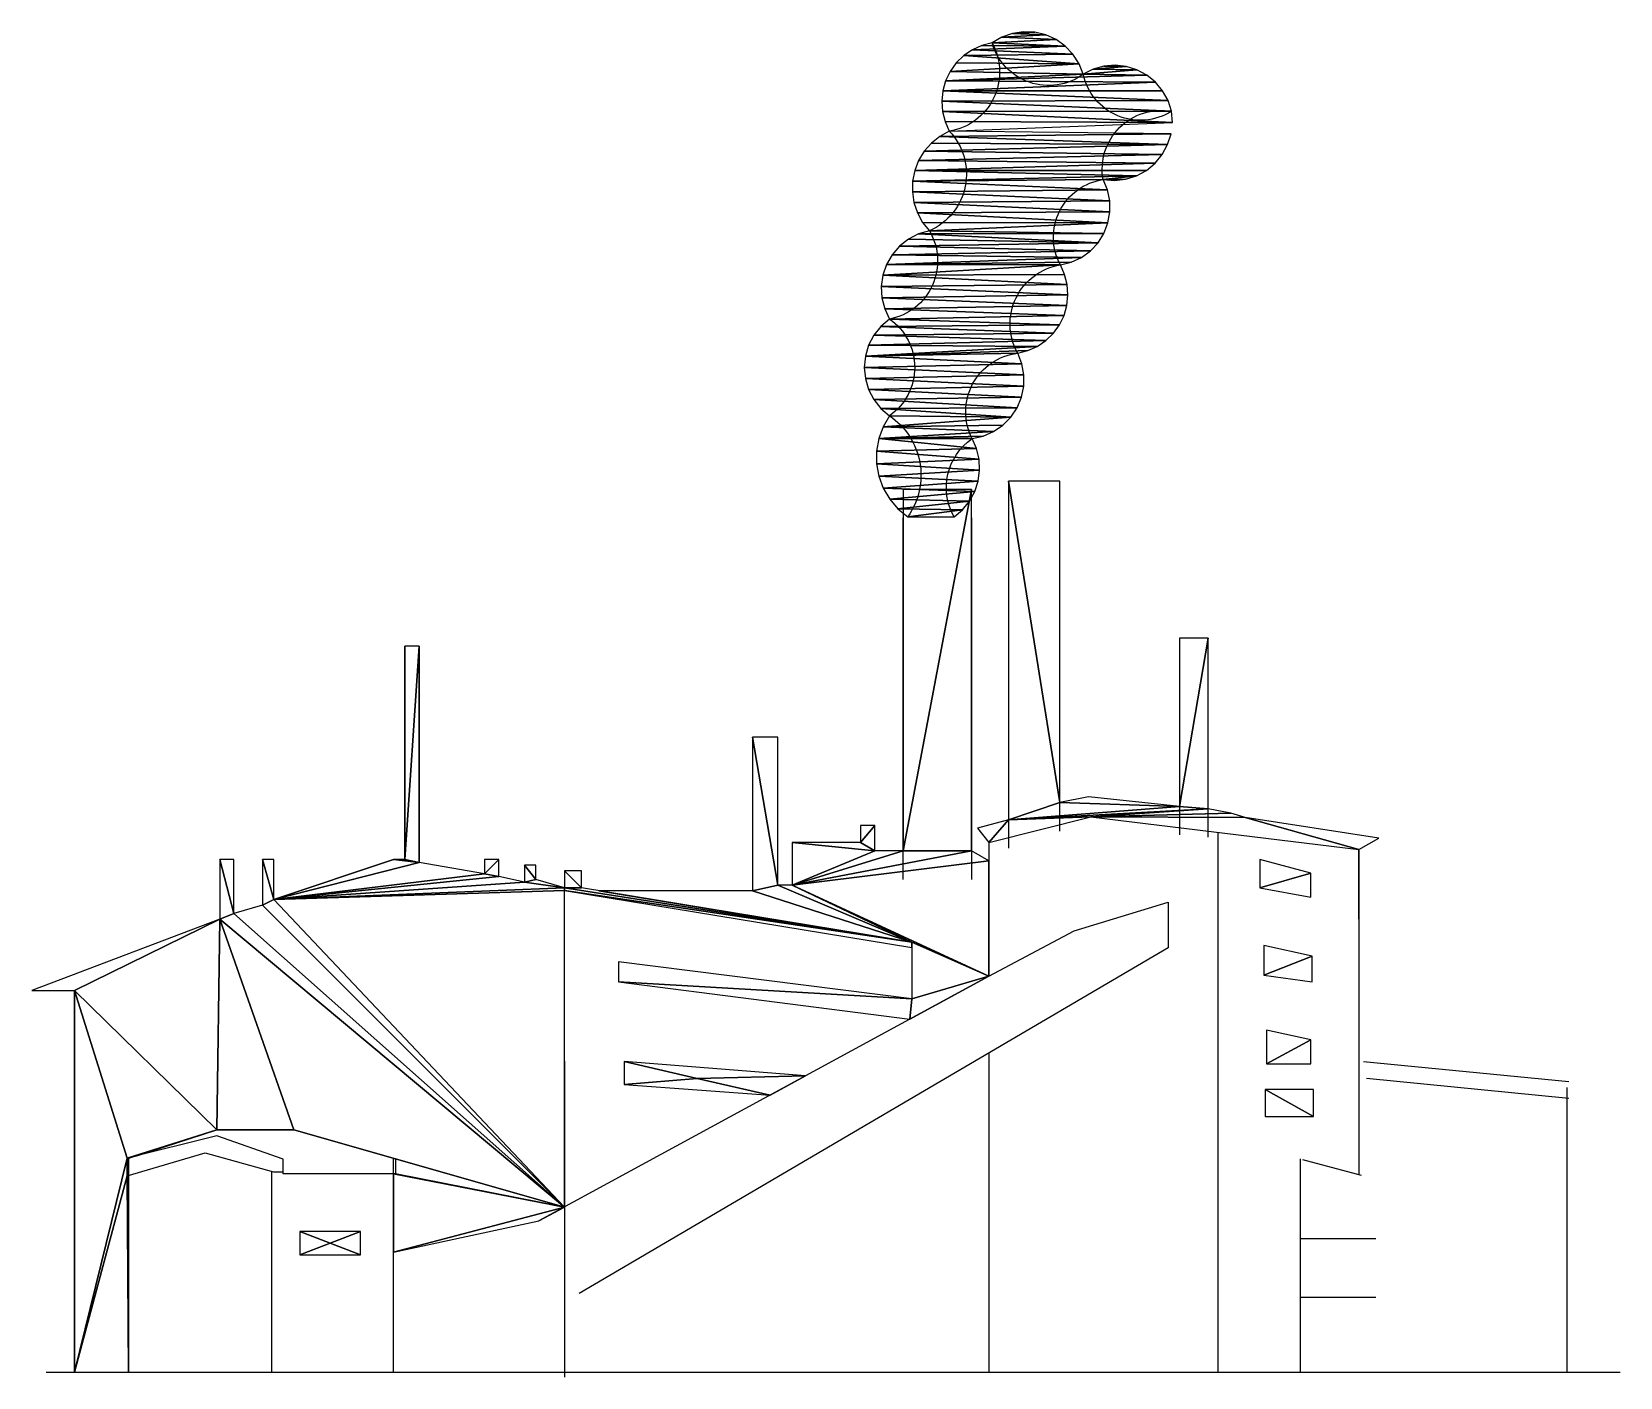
# Model space of a CAD drawing. Extents: x -52 to 60, y -21 to 74.
import ezdxf

# ---------------------------------------------------------------- set-up
doc = ezdxf.new("R2010")
doc.units = 0
doc.header["$MEASUREMENT"] = 0
doc.layers.get('0').update_dxf_attribs({"linetype": 'CONTINUOUS'})
doc.layers.add('SCD_DRAW', color=11, linetype='CONTINUOUS')

msp = doc.modelspace()

# ---------------------------------------------------------------- linework, layer by layer
at = {"color": 254, "linetype": 'CONTINUOUS', "ltscale": 0.4}
for p, q in [((14.615345, 72.74459), (13.945528, 72.444119)), ((20.477519, 72.703293), (13.945528, 72.444119)), ((13.945528, 72.444119), (20.477519, 72.703293)), ((15.327161, 72.924184), (14.615345, 72.74459)), ((20.477519, 72.703293), (14.615345, 72.74459)), ((14.615345, 72.74459), (20.477519, 72.703293)), ((16.010731, 73.327548), (15.327161, 72.924184)), ((19.830995, 73.163702), (15.327161, 72.924184)), ((15.327161, 72.924184), (19.830995, 73.163702)), ((20.477519, 72.703293), (15.327161, 72.924184)), ((15.327161, 72.924184), (20.477519, 72.703293)), ((16.758707, 73.593069), (16.010731, 73.327548)), ((19.1085, 73.49229), (16.010731, 73.327548)), ((16.010731, 73.327548), (19.1085, 73.49229)), ((19.830995, 73.163702), (16.010731, 73.327548)), ((16.010731, 73.327548), (19.830995, 73.163702)), ((17.543604, 73.710992), (16.758707, 73.593069)), ((18.336581, 73.676982), (16.758707, 73.593069)), ((16.758707, 73.593069), (18.336581, 73.676982)), ((19.1085, 73.49229), (16.758707, 73.593069)), ((16.758707, 73.593069), (19.1085, 73.49229)), ((18.336581, 73.676982), (17.543604, 73.710992)), ((19.1085, 73.49229), (18.336581, 73.676982)), ((19.830995, 73.163702), (19.1085, 73.49229)), ((20.477519, 72.703293), (19.830995, 73.163702)), ((21.024314, 72.12798), (20.477519, 72.703293)), ((13.338063, 72.0319), (12.811409, 71.520458)), ((13.945528, 72.444119), (13.338063, 72.0319)), ((21.024314, 72.12798), (13.338063, 72.0319)), ((13.338063, 72.0319), (21.024314, 72.12798)), ((21.451288, 71.458904), (13.338063, 72.0319)), ((13.338063, 72.0319), (21.451288, 71.458904)), ((21.024314, 72.12798), (13.945528, 72.444119)), ((13.945528, 72.444119), (21.024314, 72.12798)), ((21.451288, 71.458904), (21.024314, 72.12798)), ((12.381567, 70.925334), (12.061597, 70.26461)), ((21.742751, 70.72065), (12.061597, 70.26461)), ((12.061597, 70.26461), (21.742751, 70.72065)), ((26.222779, 70.66325), (12.061597, 70.26461)), ((12.061597, 70.26461), (26.222779, 70.66325)), ((12.811409, 71.520458), (12.381567, 70.925334)), ((21.451288, 71.458904), (12.381567, 70.925334)), ((12.381567, 70.925334), (21.451288, 71.458904)), ((21.742751, 70.72065), (12.381567, 70.925334)), ((12.381567, 70.925334), (21.742751, 70.72065)), ((21.451288, 71.458904), (12.811409, 71.520458)), ((12.811409, 71.520458), (21.451288, 71.458904)), ((21.742751, 70.72065), (21.451288, 71.458904)), ((22.446732, 71.075732), (21.742751, 70.72065)), ((25.528127, 71.036251), (21.742751, 70.72065)), ((21.742751, 70.72065), (25.528127, 71.036251)), ((26.222779, 70.66325), (21.742751, 70.72065)), ((21.742751, 70.72065), (26.222779, 70.66325)), ((23.205531, 71.289963), (22.446732, 71.075732)), ((24.775065, 71.269853), (22.446732, 71.075732)), ((22.446732, 71.075732), (24.775065, 71.269853)), ((25.528127, 71.036251), (22.446732, 71.075732)), ((22.446732, 71.075732), (25.528127, 71.036251)), ((23.991267, 71.355472), (23.205531, 71.289963)), ((24.775065, 71.269853), (23.205531, 71.289963)), ((23.205531, 71.289963), (24.775065, 71.269853)), ((24.775065, 71.269853), (23.991267, 71.355472)), ((25.528127, 71.036251), (24.775065, 71.269853)), ((26.222779, 70.66325), (25.528127, 71.036251)), ((26.833497, 70.164556), (26.222779, 70.66325)), ((11.861221, 69.558361), (11.786529, 68.828048)), ((12.061597, 70.26461), (11.861221, 69.558361)), ((26.833497, 70.164556), (11.861221, 69.558361)), ((11.861221, 69.558361), (26.833497, 70.164556)), ((27.337838, 69.558494), (11.861221, 69.558361)), ((11.861221, 69.558361), (27.337838, 69.558494)), ((27.717271, 68.867334), (11.861221, 69.558361)), ((11.861221, 69.558361), (27.717271, 68.867334)), ((26.833497, 70.164556), (12.061597, 70.26461)), ((12.061597, 70.26461), (26.833497, 70.164556)), ((27.337838, 69.558494), (26.833497, 70.164556)), ((27.717271, 68.867334), (27.337838, 69.558494)), ((27.717271, 68.867334), (11.786529, 68.828048)), ((11.786529, 68.828048), (27.717271, 68.867334)), ((11.786529, 68.828048), (11.839789, 68.095858)), ((27.957854, 68.116474), (11.786529, 68.828048)), ((11.786529, 68.828048), (27.957854, 68.116474)), ((27.957854, 68.116474), (27.717271, 68.867334)), ((27.957854, 68.116474), (11.839789, 68.095858)), ((11.839789, 68.095858), (27.957854, 68.116474)), ((11.839789, 68.095858), (12.019383, 67.384042)), ((28.019969, 67.323032), (11.839789, 68.095858)), ((11.839789, 68.095858), (28.019969, 67.323032)), ((12.019383, 67.384042), (12.319854, 66.714225)), ((28.019969, 67.323032), (12.019383, 67.384042)), ((12.019383, 67.384042), (28.019969, 67.323032)), ((12.319854, 66.714225), (28.019969, 67.323032)), ((28.019969, 67.323032), (27.957854, 68.116474)), ((11.65242, 66.349104), (11.058529, 65.873632)), ((12.319854, 66.714225), (11.65242, 66.349104)), ((27.929547, 66.532317), (11.65242, 66.349104)), ((11.65242, 66.349104), (27.929547, 66.532317)), ((27.68991, 65.773382), (11.65242, 66.349104)), ((11.65242, 66.349104), (27.68991, 65.773382)), ((27.929547, 66.532317), (12.319854, 66.714225)), ((27.68991, 65.773382), (27.929547, 66.532317)), ((10.556225, 65.302255), (10.160771, 64.652334)), ((27.309865, 65.074116), (10.160771, 64.652334)), ((10.160771, 64.652334), (27.309865, 65.074116)), ((11.058529, 65.873632), (10.556225, 65.302255)), ((27.68991, 65.773382), (10.556225, 65.302255)), ((10.556225, 65.302255), (27.68991, 65.773382)), ((27.309865, 65.074116), (10.556225, 65.302255)), ((10.556225, 65.302255), (27.309865, 65.074116)), ((27.68991, 65.773382), (11.058529, 65.873632)), ((11.058529, 65.873632), (27.68991, 65.773382)), ((26.803376, 64.460214), (27.309865, 65.074116)), ((27.309865, 65.074116), (27.68991, 65.773382)), ((9.884182, 63.943617), (9.734862, 63.197638)), ((10.160771, 64.652334), (9.884182, 63.943617)), ((26.803376, 64.460214), (9.884182, 63.943617)), ((9.884182, 63.943617), (26.803376, 64.460214)), ((26.189055, 63.954233), (9.884182, 63.943617)), ((9.884182, 63.943617), (26.189055, 63.954233)), ((25.489475, 63.574767), (9.884182, 63.943617)), ((9.884182, 63.943617), (25.489475, 63.574767)), ((26.803376, 64.460214), (10.160771, 64.652334)), ((10.160771, 64.652334), (26.803376, 64.460214)), ((25.489475, 63.574767), (26.189055, 63.954233)), ((26.189055, 63.954233), (26.803376, 64.460214)), ((9.734862, 63.197638), (9.717349, 62.437063)), ((25.489475, 63.574767), (9.734862, 63.197638)), ((9.734862, 63.197638), (25.489475, 63.574767)), ((23.146162, 63.308762), (9.734862, 63.197638)), ((9.734862, 63.197638), (23.146162, 63.308762)), ((23.452329, 62.584528), (9.734862, 63.197638)), ((9.734862, 63.197638), (23.452329, 62.584528)), ((25.489475, 63.574767), (23.146162, 63.308762)), ((23.146162, 63.308762), (25.489475, 63.574767)), ((24.730342, 63.335759), (23.146162, 63.308762)), ((23.146162, 63.308762), (24.730342, 63.335759)), ((23.452329, 62.584528), (23.146162, 63.308762)), ((23.146162, 63.308762), (23.939552, 63.245991)), ((23.939552, 63.245991), (24.730342, 63.335759)), ((24.730342, 63.335759), (25.489475, 63.574767)), ((23.452329, 62.584528), (9.717349, 62.437063)), ((9.717349, 62.437063), (23.452329, 62.584528)), ((9.717349, 62.437063), (9.832175, 61.685002)), ((23.61468, 61.815179), (9.717349, 62.437063)), ((9.717349, 62.437063), (23.61468, 61.815179)), ((23.61468, 61.815179), (9.832175, 61.685002)), ((9.832175, 61.685002), (23.61468, 61.815179)), ((9.832175, 61.685002), (10.07585, 60.964305)), ((23.62725, 61.028988), (9.832175, 61.685002)), ((9.832175, 61.685002), (23.62725, 61.028988)), ((23.61468, 61.815179), (23.452329, 62.584528)), ((23.62725, 61.028988), (23.61468, 61.815179)), ((23.62725, 61.028988), (10.07585, 60.964305)), ((10.07585, 60.964305), (23.62725, 61.028988)), ((10.07585, 60.964305), (10.440971, 60.296871)), ((23.489576, 60.254843), (10.07585, 60.964305)), ((10.07585, 60.964305), (23.489576, 60.254843)), ((23.489576, 60.254843), (23.62725, 61.028988)), ((10.150641, 59.480818), (9.4413, 59.116616)), ((10.916443, 59.70298), (10.150641, 59.480818)), ((23.206718, 59.521191), (10.150641, 59.480818)), ((10.150641, 59.480818), (23.206718, 59.521191)), ((22.789069, 58.85499), (10.150641, 59.480818)), ((10.150641, 59.480818), (22.789069, 58.85499)), ((10.440971, 60.296871), (10.916443, 59.70298)), ((23.489576, 60.254843), (10.440971, 60.296871)), ((10.440971, 60.296871), (23.489576, 60.254843)), ((23.489576, 60.254843), (10.916443, 59.70298)), ((10.916443, 59.70298), (23.489576, 60.254843)), ((23.206718, 59.521191), (10.916443, 59.70298)), ((10.916443, 59.70298), (23.206718, 59.521191)), ((22.789069, 58.85499), (23.206718, 59.521191)), ((23.206718, 59.521191), (23.489576, 60.254843)), ((8.814485, 58.623756), (8.293227, 58.02035)), ((22.251977, 58.280719), (8.293227, 58.02035)), ((8.293227, 58.02035), (22.251977, 58.280719)), ((9.4413, 59.116616), (8.814485, 58.623756)), ((22.789069, 58.85499), (8.814485, 58.623756)), ((8.814485, 58.623756), (22.789069, 58.85499)), ((22.251977, 58.280719), (8.814485, 58.623756)), ((8.814485, 58.623756), (22.251977, 58.280719)), ((22.789069, 58.85499), (9.4413, 59.116616)), ((9.4413, 59.116616), (22.789069, 58.85499)), ((21.615177, 57.819482), (22.251977, 58.280719)), ((22.251977, 58.280719), (22.789069, 58.85499)), ((7.896683, 57.328569), (7.639421, 56.573834)), ((20.138854, 57.299124), (7.639421, 56.573834)), ((7.639421, 56.573834), (20.138854, 57.299124)), ((8.293227, 58.02035), (7.896683, 57.328569)), ((21.615177, 57.819482), (7.896683, 57.328569)), ((7.896683, 57.328569), (21.615177, 57.819482)), ((20.902067, 57.488226), (7.896683, 57.328569)), ((7.896683, 57.328569), (20.902067, 57.488226)), ((20.138854, 57.299124), (7.896683, 57.328569)), ((7.896683, 57.328569), (20.138854, 57.299124)), ((21.615177, 57.819482), (8.293227, 58.02035)), ((8.293227, 58.02035), (21.615177, 57.819482)), ((20.138854, 57.299124), (20.902067, 57.488226)), ((20.439325, 56.629308), (20.138854, 57.299124)), ((20.902067, 57.488226), (21.615177, 57.819482)), ((7.639421, 56.573834), (7.530897, 55.783878)), ((20.618919, 55.917491), (7.530897, 55.783878)), ((7.530897, 55.783878), (20.618919, 55.917491)), ((20.439325, 56.629308), (7.639421, 56.573834)), ((7.639421, 56.573834), (20.439325, 56.629308)), ((20.618919, 55.917491), (7.639421, 56.573834)), ((7.639421, 56.573834), (20.618919, 55.917491)), ((20.618919, 55.917491), (20.439325, 56.629308)), ((20.67218, 55.185302), (20.618919, 55.917491)), ((7.530897, 55.783878), (7.575097, 54.987728)), ((20.67218, 55.185302), (7.530897, 55.783878)), ((7.530897, 55.783878), (20.67218, 55.185302)), ((20.67218, 55.185302), (7.575097, 54.987728)), ((7.575097, 54.987728), (20.67218, 55.185302)), ((7.575097, 54.987728), (7.770398, 54.214639)), ((20.597487, 54.454988), (7.575097, 54.987728)), ((7.575097, 54.987728), (20.597487, 54.454988)), ((20.597487, 54.454988), (20.67218, 55.185302)), ((20.597487, 54.454988), (7.770398, 54.214639)), ((7.770398, 54.214639), (20.597487, 54.454988)), ((7.770398, 54.214639), (8.109623, 53.49302)), ((20.397112, 53.748739), (7.770398, 54.214639)), ((7.770398, 54.214639), (20.397112, 53.748739)), ((20.397112, 53.748739), (8.109623, 53.49302)), ((8.109623, 53.49302), (20.397112, 53.748739)), ((20.077142, 53.088015), (20.397112, 53.748739)), ((20.397112, 53.748739), (20.597487, 54.454988)), ((7.503641, 52.975462), (7.007547, 52.351786)), ((8.109623, 53.49302), (7.503641, 52.975462)), ((20.077142, 53.088015), (7.503641, 52.975462)), ((7.503641, 52.975462), (20.077142, 53.088015)), ((19.647299, 52.49289), (7.503641, 52.975462)), ((7.503641, 52.975462), (19.647299, 52.49289)), ((20.077142, 53.088015), (8.109623, 53.49302)), ((8.109623, 53.49302), (20.077142, 53.088015)), ((19.647299, 52.49289), (20.077142, 53.088015)), ((6.63957, 51.64491), (6.413233, 50.880808)), ((18.513181, 51.56923), (6.413233, 50.880808)), ((6.413233, 50.880808), (18.513181, 51.56923)), ((7.007547, 52.351786), (6.63957, 51.64491)), ((19.120645, 51.981449), (6.63957, 51.64491)), ((6.63957, 51.64491), (19.120645, 51.981449)), ((18.513181, 51.56923), (6.63957, 51.64491)), ((6.63957, 51.64491), (18.513181, 51.56923)), ((19.647299, 52.49289), (7.007547, 52.351786)), ((7.007547, 52.351786), (19.647299, 52.49289)), ((19.120645, 51.981449), (7.007547, 52.351786)), ((7.007547, 52.351786), (19.120645, 51.981449)), ((17.843364, 51.268758), (18.513181, 51.56923)), ((18.513181, 51.56923), (19.120645, 51.981449)), ((19.120645, 51.981449), (19.647299, 52.49289)), ((6.413233, 50.880808), (6.336852, 50.087558)), ((17.422479, 50.347092), (6.336852, 50.087558)), ((6.336852, 50.087558), (17.422479, 50.347092)), ((17.843364, 51.268758), (6.413233, 50.880808)), ((6.413233, 50.880808), (17.843364, 51.268758)), ((17.131547, 51.089164), (6.413233, 50.880808)), ((6.413233, 50.880808), (17.131547, 51.089164)), ((17.422479, 50.347092), (6.413233, 50.880808)), ((6.413233, 50.880808), (17.422479, 50.347092)), ((17.131547, 51.089164), (17.843364, 51.268758)), ((17.422479, 50.347092), (17.131547, 51.089164)), ((17.566471, 49.56314), (17.422479, 50.347092)), ((6.336852, 50.087558), (6.413233, 49.294308)), ((17.566471, 49.56314), (6.336852, 50.087558)), ((6.336852, 50.087558), (17.566471, 49.56314)), ((17.566471, 49.56314), (6.413233, 49.294308)), ((6.413233, 49.294308), (17.566471, 49.56314)), ((6.413233, 49.294308), (6.63957, 48.530206)), ((17.558233, 48.766117), (6.413233, 49.294308)), ((6.413233, 49.294308), (17.558233, 48.766117)), ((17.558233, 48.766117), (17.566471, 49.56314)), ((17.558233, 48.766117), (6.63957, 48.530206)), ((6.63957, 48.530206), (17.558233, 48.766117)), ((6.63957, 48.530206), (7.007547, 47.82333)), ((17.398067, 47.98531), (6.63957, 48.530206)), ((6.63957, 48.530206), (17.398067, 47.98531)), ((17.398067, 47.98531), (17.558233, 48.766117)), ((17.398067, 47.98531), (7.007547, 47.82333)), ((7.007547, 47.82333), (17.398067, 47.98531)), ((7.007547, 47.82333), (7.503641, 47.199654)), ((17.091859, 47.249409), (7.007547, 47.82333)), ((7.007547, 47.82333), (17.091859, 47.249409)), ((17.091859, 47.249409), (7.503641, 47.199654)), ((7.503641, 47.199654), (17.091859, 47.249409)), ((7.503641, 47.199654), (8.109623, 46.682096)), ((16.65086, 46.585456), (7.503641, 47.199654)), ((7.503641, 47.199654), (16.65086, 46.585456)), ((16.65086, 46.585456), (17.091859, 47.249409)), ((17.091859, 47.249409), (17.398067, 47.98531)), ((7.660687, 45.910224), (7.354213, 45.071532)), ((8.109623, 46.682096), (7.660687, 45.910224)), ((16.65086, 46.585456), (7.660687, 45.910224)), ((7.660687, 45.910224), (16.65086, 46.585456)), ((16.091275, 46.017848), (7.660687, 45.910224)), ((7.660687, 45.910224), (16.091275, 46.017848)), ((15.433667, 45.567442), (7.660687, 45.910224)), ((7.660687, 45.910224), (15.433667, 45.567442)), ((16.65086, 46.585456), (8.109623, 46.682096)), ((8.109623, 46.682096), (16.65086, 46.585456)), ((15.433667, 45.567442), (16.091275, 46.017848)), ((16.091275, 46.017848), (16.65086, 46.585456)), ((7.354213, 45.071532), (7.199719, 44.192065)), ((15.433667, 45.567442), (7.354213, 45.071532)), ((7.354213, 45.071532), (15.433667, 45.567442)), ((14.7022, 45.25079), (7.354213, 45.071532)), ((7.354213, 45.071532), (14.7022, 45.25079)), ((13.923751, 45.079526), (7.354213, 45.071532)), ((7.354213, 45.071532), (13.923751, 45.079526)), ((14.237125, 44.372002), (7.354213, 45.071532)), ((7.354213, 45.071532), (14.237125, 44.372002)), ((13.923751, 45.079526), (14.7022, 45.25079)), ((14.237125, 44.372002), (13.923751, 45.079526)), ((14.7022, 45.25079), (15.433667, 45.567442)), ((14.237125, 44.372002), (7.199719, 44.192065)), ((7.199719, 44.192065), (14.237125, 44.372002)), ((7.199719, 44.192065), (7.202003, 43.299134)), ((14.415761, 43.619085), (7.199719, 44.192065)), ((7.199719, 44.192065), (14.415761, 43.619085)), ((14.415761, 43.619085), (7.202003, 43.299134)), ((7.202003, 43.299134), (14.415761, 43.619085)), ((14.415761, 43.619085), (14.237125, 44.372002)), ((14.453628, 42.846195), (14.415761, 43.619085)), ((7.202003, 43.299134), (7.360994, 42.420469)), ((14.453628, 42.846195), (7.202003, 43.299134)), ((7.202003, 43.299134), (14.453628, 42.846195)), ((14.453628, 42.846195), (7.360994, 42.420469)), ((7.360994, 42.420469), (14.453628, 42.846195)), ((14.349448, 42.079422), (14.453628, 42.846195)), ((7.360994, 42.420469), (7.671753, 41.583356)), ((14.349448, 42.079422), (7.360994, 42.420469)), ((7.360994, 42.420469), (14.349448, 42.079422)), ((14.349448, 42.079422), (7.671753, 41.583356)), ((7.671753, 41.583356), (14.349448, 42.079422)), ((7.671753, 41.583356), (8.124632, 40.81379)), ((14.106739, 41.344653), (7.671753, 41.583356)), ((7.671753, 41.583356), (14.106739, 41.344653)), ((14.106739, 41.344653), (14.349448, 42.079422)), ((14.106739, 41.344653), (8.124632, 40.81379)), ((8.124632, 40.81379), (14.106739, 41.344653)), ((8.124632, 40.81379), (8.705566, 40.135671)), ((13.733693, 40.666692), (8.124632, 40.81379)), ((8.124632, 40.81379), (13.733693, 40.666692)), ((13.733693, 40.666692), (8.705566, 40.135671)), ((8.705566, 40.135671), (13.733693, 40.666692)), ((13.242905, 40.068428), (13.733693, 40.666692)), ((13.733693, 40.666692), (14.106739, 41.344653)), ((8.705566, 40.135671), (9.396515, 39.570056)), ((13.242905, 40.068428), (8.705566, 40.135671)), ((8.705566, 40.135671), (13.242905, 40.068428)), ((13.242905, 40.068428), (9.396515, 39.570056)), ((9.396515, 39.570056), (13.242905, 40.068428)), ((9.396515, 39.570056), (12.650943, 39.570056)), ((12.650943, 39.570056), (13.242905, 40.068428))]:
    msp.add_line(p, q, dxfattribs=at)
at = {"color": 34, "linetype": 'CONTINUOUS'}
for p, q in [((9.079631, 16.048099), (13.891322, 41.488902)), ((13.891322, 41.488902), (9.079631, 41.488902)), ((9.079631, 41.488902), (9.079631, 16.048099)), ((13.891322, 41.488902), (9.079631, 16.048099)), ((13.891322, 16.048099), (13.891322, 41.488902)), ((20.106426, 42.089866), (16.497656, 42.089866)), ((16.497656, 42.089866), (20.106426, 19.453561)), ((16.497656, 42.089866), (16.497656, 18.251633)), ((20.106426, 19.453561), (16.497656, 42.089866)), ((20.106426, 19.453561), (20.106426, 42.089866)), ((9.079631, 14.048099), (9.079631, 39.488902)), ((13.891322, 39.488902), (13.891322, 14.048099)), ((16.497656, 40.089866), (16.497656, 16.251633)), ((20.106426, 17.453561), (20.106426, 40.089866)), ((-26.005627, 15.447135), (-25.003191, 30.471232)), ((-25.003191, 30.471232), (-26.005627, 30.471232)), ((-26.005627, 30.471232), (-26.005627, 15.447135)), ((-25.003191, 30.471232), (-26.005627, 15.447135)), ((-25.003191, 15.246814), (-25.003191, 30.471232)), ((28.526888, 19.173963), (30.531759, 31.034686)), ((30.531759, 31.034686), (28.526888, 31.034686)), ((28.526888, 31.034686), (28.526888, 19.173963)), ((30.531759, 31.034686), (28.526888, 19.173963)), ((30.531759, 19.015409), (30.531759, 31.034686)), ((28.526888, 29.034686), (28.526888, 17.173963)), ((30.531759, 17.015409), (30.531759, 29.034686)), ((0.258194, 24.060951), (-1.54619, 24.060951)), ((-1.54619, 24.060951), (0.258194, 13.644243)), ((-1.54619, 24.060951), (-1.54619, 13.243601)), ((0.258194, 13.644243), (-1.54619, 24.060951)), ((0.258194, 13.644243), (0.258194, 24.060951)), ((20.106426, 19.453561), (16.497656, 18.251633)), ((16.497656, 18.251633), (20.106426, 19.453561)), ((28.526888, 19.173963), (16.497656, 18.251633)), ((16.497656, 18.251633), (28.526888, 19.173963)), ((30.531759, 19.015409), (16.497656, 18.251633)), ((16.497656, 18.251633), (30.531759, 19.015409)), ((22.111298, 19.854204), (20.106426, 19.453561)), ((28.526888, 19.173963), (20.106426, 19.453561)), ((20.106426, 19.453561), (28.526888, 19.173963)), ((28.526888, 19.173963), (22.111298, 19.854204)), ((30.531759, 19.015409), (22.281216, 18.455351)), ((22.281216, 18.455351), (30.531759, 19.015409)), ((30.531759, 19.015409), (28.526888, 19.173963)), ((28.526888, 19.173963), (30.531759, 19.015409)), ((32.135657, 18.712798), (30.531759, 19.015409)), ((16.497656, 18.251633), (14.292298, 17.650669)), ((15.094246, 16.649063), (22.281216, 18.455351)), ((15.094246, 16.649063), (16.497656, 18.251633)), ((16.497656, 18.251633), (15.094246, 16.649063)), ((22.281216, 18.455351), (16.497656, 18.251633)), ((16.497656, 18.251633), (22.281216, 18.455351)), ((32.135657, 18.712798), (22.281216, 18.455351)), ((22.281216, 18.455351), (32.135657, 18.712798)), ((22.281216, 18.455351), (41.15758, 16.154647)), ((33.138093, 18.414445), (22.281216, 18.455351)), ((22.281216, 18.455351), (33.138093, 18.414445)), ((33.138093, 18.414445), (32.135657, 18.712798)), ((33.138093, 18.414445), (41.15758, 16.154647)), ((42.56099, 16.955931), (33.138093, 18.414445)), ((41.15758, 16.154647), (33.138093, 18.414445)), ((6.072323, 16.649063), (7.074758, 17.850991)), ((7.074758, 17.850991), (6.072323, 17.850991)), ((6.072323, 17.850991), (6.072323, 16.649063)), ((7.074758, 17.850991), (6.072323, 16.649063)), ((7.074758, 16.048099), (7.074758, 17.850991)), ((14.292298, 17.650669), (15.094246, 16.649063)), ((41.15758, 16.154647), (42.56099, 16.955931)), ((1.26063, 16.649063), (1.26063, 13.644243)), ((7.074758, 16.048099), (1.26063, 16.649063)), ((6.072323, 16.649063), (1.26063, 16.649063)), ((1.26063, 16.649063), (7.074758, 16.048099)), ((13.891322, 16.048099), (1.26063, 13.644243)), ((9.079631, 16.048099), (1.26063, 13.644243)), ((1.26063, 13.644243), (13.891322, 16.048099)), ((7.074758, 16.048099), (1.26063, 13.644243)), ((1.26063, 13.644243), (9.079631, 16.048099)), ((1.26063, 13.644243), (7.074758, 16.048099)), ((7.074758, 16.048099), (6.072323, 16.649063)), ((6.072323, 16.649063), (7.074758, 16.048099)), ((9.079631, 16.048099), (7.074758, 16.048099)), ((13.891322, 16.048099), (9.079631, 16.048099)), ((9.079631, 16.048099), (13.891322, 16.048099)), ((15.094246, 15.361283), (13.891322, 16.048099)), ((-38.034858, 15.447135), (-39.037294, 15.447135)), ((-39.037294, 15.447135), (-38.034858, 11.641031)), ((-39.037294, 15.447135), (-39.037294, 11.240388)), ((-38.034858, 11.641031), (-39.037294, 15.447135)), ((-38.034858, 11.641031), (-38.034858, 15.447135)), ((-35.228038, 15.447135), (-36.029986, 15.447135)), ((-36.029986, 15.447135), (-35.228038, 12.642637)), ((-36.029986, 15.447135), (-36.029986, 12.241995)), ((-35.228038, 12.642637), (-36.029986, 15.447135)), ((-35.228038, 12.642637), (-35.228038, 15.447135)), ((-26.807575, 15.447135), (-35.228038, 12.642637)), ((-25.003191, 15.246814), (-35.228038, 12.642637)), ((-35.228038, 12.642637), (-25.003191, 15.246814)), ((-25.003191, 15.246814), (-26.807575, 15.447135)), ((-26.005627, 15.447135), (-26.807575, 15.447135)), ((-26.807575, 15.447135), (-25.003191, 15.246814)), ((-25.003191, 15.246814), (-26.005627, 15.447135)), ((-26.005627, 15.447135), (-25.003191, 15.246814)), ((-20.391986, 14.445529), (-25.003191, 15.246814)), ((-20.391986, 14.445529), (-19.38955, 15.447135)), ((-19.38955, 15.447135), (-20.391986, 15.447135)), ((-20.391986, 15.447135), (-20.391986, 14.445529)), ((-19.38955, 15.447135), (-20.391986, 14.445529)), ((-19.38955, 14.245207), (-19.38955, 15.447135)), ((-16.783217, 15.046493), (-17.585165, 15.046493)), ((-17.585165, 15.046493), (-16.783217, 14.044886)), ((-17.585165, 15.046493), (-17.585165, 13.844565)), ((-16.783217, 14.044886), (-17.585165, 15.046493)), ((-16.783217, 14.044886), (-16.783217, 15.046493)), ((-13.575421, 14.64585), (-14.778344, 14.64585)), ((-14.778344, 14.64585), (-13.575421, 13.443923)), ((-14.778344, 14.64585), (-14.778344, 13.443923)), ((-13.575421, 13.443923), (-14.778344, 14.64585)), ((-13.575421, 13.443923), (-13.575421, 14.64585)), ((15.094246, 15.361283), (1.26063, 13.644243)), ((1.26063, 13.644243), (15.094246, 15.361283)), ((15.094246, 7.233962), (15.094246, 15.361283)), ((-20.391986, 14.445529), (-35.228038, 12.642637)), ((-35.228038, 12.642637), (-20.391986, 14.445529)), ((-19.38955, 14.245207), (-35.228038, 12.642637)), ((-35.228038, 12.642637), (-19.38955, 14.245207)), ((-17.585165, 13.844565), (-35.228038, 12.642637)), ((-35.228038, 12.642637), (-17.585165, 13.844565)), ((-14.778344, 13.443923), (-35.228038, 12.642637)), ((-35.228038, 12.642637), (-14.778344, 13.443923)), ((-19.38955, 14.245207), (-20.391986, 14.445529)), ((-20.391986, 14.445529), (-19.38955, 14.245207)), ((-17.585165, 13.844565), (-19.38955, 14.245207)), ((-16.783217, 14.044886), (-17.585165, 13.844565)), ((-17.585165, 13.844565), (-16.783217, 14.044886)), ((-14.778344, 13.443923), (-17.585165, 13.844565)), ((-17.585165, 13.844565), (-14.778344, 13.443923)), ((-14.778344, 13.443923), (-16.783217, 14.044886)), ((-14.778344, 13.443923), (-14.778344, 13.260933)), ((9.681092, 9.637818), (-14.778344, 13.443923)), ((-14.778344, 13.260933), (-14.778344, 13.443923)), ((-13.575421, 13.443923), (-14.778344, 13.443923)), ((-14.778344, 13.443923), (9.681092, 9.637818)), ((-14.778344, 13.443923), (-13.575421, 13.443923)), ((9.681092, 9.637818), (-13.575421, 13.443923)), ((0.258194, 13.644243), (-1.54619, 13.243601)), ((-1.54619, 13.243601), (0.258194, 13.644243)), ((9.681092, 9.637818), (0.258194, 13.644243)), ((1.26063, 13.644243), (0.258194, 13.644243)), ((0.258194, 13.644243), (9.681092, 9.637818)), ((9.681092, 9.637818), (1.26063, 13.644243)), ((1.26063, 13.644243), (9.681092, 9.637818)), ((15.094246, 7.233962), (1.26063, 13.644243)), ((1.26063, 13.644243), (15.094246, 7.233962)), ((-35.228038, 12.642637), (-36.029986, 12.241995)), ((-36.029986, 12.241995), (-35.228038, 12.642637)), ((-14.778344, 13.260933), (-35.228038, 12.642637)), ((-35.228038, 12.642637), (-14.778344, 13.260933)), ((-14.778344, -9.012346), (-35.228038, 12.642637)), ((-35.228038, 12.642637), (-14.778344, -9.012346)), ((-14.778344, -9.012346), (-14.778344, 13.260933)), ((-14.778344, 13.260933), (9.681092, 9.257961)), ((9.681092, 9.637818), (-14.778344, 13.260933)), ((-14.778344, 13.260933), (9.681092, 9.637818)), ((-1.54619, 13.243601), (-12.351393, 13.243601)), ((-12.351393, 13.243601), (9.681092, 9.637818)), ((9.681092, 9.637818), (-1.54619, 13.243601)), ((-1.54619, 13.243601), (9.681092, 9.637818)), ((-39.037294, 11.240388), (-52.269449, 6.232356)), ((-49.26214, 6.232356), (-39.037294, 11.240388)), ((-39.037294, 11.240388), (-49.26214, 6.232356)), ((-39.237782, -3.583387), (-39.037294, 11.240388)), ((-39.037294, 11.240388), (-39.237782, -3.583387)), ((-38.034858, 11.641031), (-39.037294, 11.240388)), ((-39.037294, 11.240388), (-38.034858, 11.641031)), ((-33.824628, -3.583387), (-39.037294, 11.240388)), ((-39.037294, 11.240388), (-33.824628, -3.583387)), ((-14.778344, -9.012346), (-39.037294, 11.240388)), ((-39.037294, 11.240388), (-14.778344, -9.012346)), ((-36.029986, 12.241995), (-38.034858, 11.641031)), ((-14.778344, -9.012346), (-38.034858, 11.641031)), ((-38.034858, 11.641031), (-14.778344, -9.012346)), ((-14.778344, -9.012346), (-36.029986, 12.241995)), ((-36.029986, 12.241995), (-14.778344, -9.012346)), ((9.681092, 9.257961), (9.681092, 9.637818)), ((9.681092, 9.637818), (9.681092, 5.631392)), ((15.094246, 7.233962), (9.681092, 9.637818)), ((9.681092, 9.637818), (15.094246, 7.233962)), ((-10.969088, 8.235569), (-10.969088, 6.83332)), ((9.681092, 5.631392), (-10.969088, 8.235569)), ((-10.969088, 6.83332), (9.552385, 4.220002)), ((9.681092, 5.631392), (-10.969088, 6.83332)), ((-10.969088, 6.83332), (9.681092, 5.631392)), ((9.552385, 4.220002), (15.094246, 7.233962)), ((15.094246, 7.233962), (9.681092, 5.631392)), ((9.681092, 5.631392), (15.094246, 7.233962)), ((-52.269449, 6.232356), (-49.26214, 6.232356)), ((-49.26214, 6.232356), (-45.546143, -5.561344)), ((-39.237782, -3.583387), (-49.26214, 6.232356)), ((-49.26214, 6.232356), (-49.26214, -20.643167)), ((-45.546143, -5.561344), (-49.26214, 6.232356)), ((-49.26214, 6.232356), (-39.237782, -3.583387)), ((9.552385, 4.220002), (9.681092, 5.631392)), ((9.681092, 5.631392), (9.552385, 4.220002)), ((-5.434031, 0.043051), (-10.568114, 1.224324)), ((-10.568114, 1.224324), (-10.568114, -0.378246)), ((2.184654, 0.213037), (-10.568114, 1.224324)), ((-10.568114, 1.224324), (-5.434031, 0.043051)), ((-5.434031, 0.043051), (-10.568114, -0.378246)), ((-10.568114, -0.378246), (-5.434031, 0.043051)), ((-5.434031, 0.043051), (2.184654, 0.213037)), ((2.184654, 0.213037), (-5.434031, 0.043051)), ((-0.299947, -1.138221), (-5.434031, 0.043051)), ((-5.434031, 0.043051), (-0.299947, -1.138221)), ((-0.299947, -1.138221), (2.184654, 0.213037)), ((-10.568114, -0.378246), (-0.299947, -1.138221)), ((-39.237782, -3.583387), (-45.546143, -5.561344)), ((-45.546143, -5.561344), (-39.237782, -3.583387)), ((-44.813113, -5.380393), (-39.237782, -3.583387)), ((-39.237782, -3.583387), (-33.824628, -3.583387)), ((-33.824628, -3.583387), (-26.653394, -5.630615)), ((-14.778344, -9.012346), (-33.824628, -3.583387)), ((-33.824628, -3.583387), (-14.778344, -9.012346)), ((-45.546143, -5.561344), (-49.26214, -20.643167)), ((-49.26214, -20.643167), (-45.546143, -5.561344)), ((-45.546143, -5.561344), (-44.813113, -5.380393)), ((-45.546143, -6.819819), (-45.546143, -5.561344)), ((-26.807575, -6.671763), (-26.807575, -12.197202)), ((-14.778344, -9.012346), (-26.807575, -6.671763)), ((-26.653394, -6.671763), (-26.807575, -6.671763)), ((-26.807575, -6.671763), (-14.778344, -9.012346)), ((-26.653394, -5.630615), (-26.653394, -6.671763)), ((-14.778344, -9.012346), (-26.653394, -5.630615)), ((-26.653394, -5.630615), (-14.778344, -9.012346)), ((-14.778344, -9.012346), (-26.653394, -6.671763)), ((-26.653394, -6.671763), (-14.778344, -9.012346)), ((-45.546143, -6.819819), (-49.26214, -20.643167)), ((-49.26214, -20.643167), (-45.546143, -6.819819)), ((-45.452885, -6.792116), (-45.546143, -6.819819)), ((-45.452885, -20.643167), (-45.546143, -6.819819)), ((-45.546143, -6.819819), (-45.452885, -20.643167)), ((-45.452885, -20.643167), (-45.452885, -6.792116)), ((-14.778344, -9.012346), (-26.807575, -12.197202)), ((-26.807575, -12.197202), (-14.778344, -9.012346)), ((-26.807575, -12.197202), (-16.58273, -9.993668)), ((-16.58273, -9.993668), (-14.778344, -9.012346)), ((-49.26214, -20.643167), (-45.452885, -20.643167))]:
    msp.add_line(p, q, dxfattribs=at)
at = {"color": 32, "linetype": 'CONTINUOUS'}
for p, q in [((-26.005627, 15.447135), (-26.005627, 30.471232)), ((-25.003191, 30.471232), (-25.003191, 15.246814))]:
    msp.add_line(p, q, dxfattribs=at)
at = {"color": 37, "linetype": 'CONTINUOUS'}
for p, q in [((34.168755, 15.445998), (34.168755, 13.455441)), ((37.773699, 14.498114), (34.168755, 15.445998)), ((34.168755, 13.455441), (37.773699, 14.498114)), ((37.773699, 14.498114), (34.168755, 13.455441)), ((34.168755, 13.455441), (37.773699, 12.791922)), ((37.773699, 12.791922), (37.773699, 14.498114)), ((34.453356, 9.402234), (34.453356, 7.316888)), ((37.868566, 8.643926), (34.453356, 9.402234)), ((34.453356, 7.316888), (37.868566, 8.643926)), ((37.868566, 8.643926), (34.453356, 7.316888)), ((37.868566, 6.842946), (37.868566, 8.643926)), ((34.453356, 7.316888), (37.868566, 6.842946)), ((34.64309, 3.430562), (34.64309, 1.060851)), ((37.773699, 2.767043), (34.64309, 3.430562)), ((34.64309, 1.060851), (37.773699, 2.767043)), ((37.773699, 2.767043), (34.64309, 1.060851)), ((37.773699, 1.060851), (37.773699, 2.767043)), ((34.64309, 1.060851), (37.773699, 1.060851)), ((37.963433, -0.74013), (34.548223, -0.74013)), ((34.548223, -0.74013), (37.963433, -2.635898)), ((34.548223, -0.74013), (34.548223, -2.635898)), ((37.963433, -2.635898), (34.548223, -0.74013)), ((37.963433, -2.635898), (37.963433, -0.74013)), ((34.548223, -2.635898), (37.963433, -2.635898)), ((-31.264471, -11.557604), (-33.395511, -10.743297)), ((-33.395511, -10.743297), (-33.395511, -12.371911)), ((-29.133431, -10.743297), (-33.395511, -10.743297)), ((-33.395511, -10.743297), (-31.264471, -11.557604)), ((-31.264471, -11.557604), (-29.133431, -10.743297)), ((-29.133431, -10.743297), (-31.264471, -11.557604)), ((-29.133431, -12.371911), (-29.133431, -10.743297)), ((-31.264471, -11.557604), (-33.395511, -12.371911)), ((-33.395511, -12.371911), (-31.264471, -11.557604)), ((-29.133431, -12.371911), (-31.264471, -11.557604)), ((-31.264471, -11.557604), (-29.133431, -12.371911)), ((-33.395511, -12.371911), (-29.133431, -12.371911))]:
    msp.add_line(p, q, dxfattribs=at)
at = {"color": 254, "linetype": 'CONTINUOUS', "ltscale": 0.4, "extrusion": (0, 0, -1)}
for centre, radius, start, end in [((-11.649377, 70.872074), 4.211562, 150.839594, 260.839585), ((-19.306422, 74.06854), 4.140539, 233.955836, 343.955826), ((-25.762035, 71.594493), 4.113179, 237.734071, 347.734062), ((-27.235206, 64.028026), 4.151821, 350.023713, 100.023704), ((-9.163485, 63.699942), 4.364466, 136.319069, 246.31906), ((-23.746505, 59.251073), 4.10186, 331.58404, 81.584031), ((-7.338902, 57.580678), 4.159683, 149.322345, 259.322336), ((-20.809331, 53.141275), 4.211562, 330.839593, 80.839584), ((-5.725093, 50.087558), 4.157301, 125.000005, 234.999995), ((-17.631647, 46.961284), 4.158064, 333.092191, 83.092182), ((-5.257914, 42.493644), 5.067088, 124.249002, 215.238125), ((-16.328725, 41.622166), 4.211559, 330.839569, 55.177148)]:
    msp.add_arc(centre, radius, start, end, dxfattribs=at)
at = {"layer": 'SCD_DRAW', "color": 37, "linetype": 'CONTINUOUS'}
for p, q in [((31.212293, 17.366806), (31.212293, -20.643167)), ((15.094246, 16.649063), (15.094246, 7.233962)), ((41.15758, 16.154647), (41.15758, -6.709916)), ((41.15758, 11.240388), (41.15758, 16.154647)), ((34.168755, 15.445998), (34.168755, 13.455441)), ((21.108862, 10.439103), (27.724939, 12.442316)), ((27.724939, 12.442316), (27.724939, 9.237176)), ((15.094246, 7.233962), (21.108862, 10.439103)), ((27.724939, 9.237176), (-13.728174, -15.088157)), ((15.094246, 7.233962), (-16.58273, -9.993668)), ((-14.778344, 1.260933), (-14.778344, -20.992061)), ((15.094246, 1.825288), (15.094246, -20.643167)), ((55.793145, -0.598317), (55.793145, -20.643167)), ((-39.248559, -4.006758), (-45.546143, -5.561344)), ((-39.237782, -3.583387), (-45.452885, -5.5866)), ((-34.580939, -5.635372), (-39.248559, -4.006758)), ((-33.824628, -3.583387), (-39.237782, -3.583387)), ((-26.653394, -5.630615), (-33.824628, -3.583387)), ((-45.546143, -6.819819), (-40.063541, -5.191205)), ((-40.063541, -5.191205), (-35.247742, -6.523707)), ((-26.807575, -12.197202), (-26.807575, -5.5866)), ((-26.807575, -20.643167), (-26.807575, -5.5866)), ((-35.395921, -6.482706), (-35.395921, -20.643167)), ((-35.247742, -6.523707), (-34.580939, -6.523707)), ((-34.580939, -6.671763), (-34.580939, -5.635372)), ((-26.653394, -6.671763), (-34.580939, -6.671763)), ((-26.653394, -5.630615), (-26.653394, -6.671763)), ((41.330999, -6.784452), (37.197832, -5.694757)), ((-33.395511, -10.743297), (-33.395511, -12.371911)), ((-29.133431, -10.743297), (-33.395511, -10.743297)), ((-29.133431, -12.371911), (-29.133431, -10.743297)), ((37.024413, -11.225593), (42.351213, -11.225593)), ((-33.395511, -12.371911), (-29.133431, -12.371911)), ((42.351213, -15.390944), (37.024413, -15.390944)), ((-51.251819, -20.643167), (55.793145, -20.643167)), ((55.793145, -20.643167), (59.548181, -20.643167))]:
    msp.add_line(p, q, dxfattribs=at)
at = {"layer": 'SCD_DRAW', "color": 32, "linetype": 'CONTINUOUS'}
msp.add_line((-35.228038, 12.642637), (-26.807575, 15.447135), dxfattribs=at)
at = {"layer": 'SCD_DRAW', "color": 34, "linetype": 'CONTINUOUS'}
for p, q in [((-49.26214, -20.643167), (-49.26214, 6.232356)), ((2.184654, 0.213037), (-10.568114, 1.224324)), ((41.487638, 1.241879), (55.922716, -0.180119)), ((55.922716, -1.362297), (41.688125, 0.039952)), ((-10.568114, -0.378246), (-0.299947, -1.138221)), ((-45.546143, -5.561344), (-45.546143, -6.819819)), ((-45.452885, -5.5866), (-45.452885, -20.643167)), ((37.024413, -5.620221), (37.024413, -20.643167))]:
    msp.add_line(p, q, dxfattribs=at)

doc.saveas('drawing.dxf')
